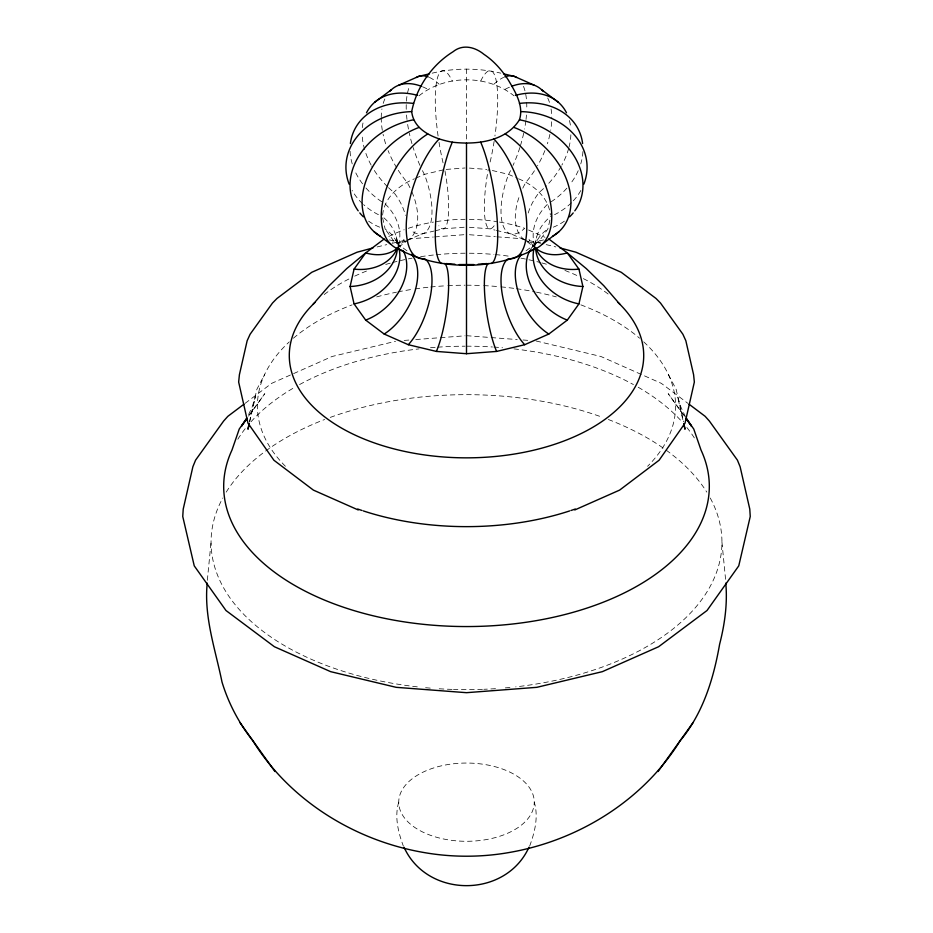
<?xml version="1.0" encoding="UTF-8"?>
<svg xmlns="http://www.w3.org/2000/svg" width="933" height="933" viewBox="0 0 933 933"><rect width="100%" height="100%" fill="white"/><g stroke="black" fill="none" stroke-linecap="round" stroke-linejoin="round"><path stroke-width="0.7" stroke-dasharray="4.67 3.5" d="M207.336 580.314L211.056 542.143M398.741 802.17C394.344 816.76 398.204 832.201 403.336 846.068M249.461 421.786L256.855 389.353L264.529 374.681M249.601 422.124L255.432 396.572L252.132 407.021L247.478 416.899M382.612 215.091C384.174 197.679 399.137 185.037 414.427 178.798M399.196 242.102L398.309 246.009A49.939 39.384 -24.9 0 0 385.166 229.075L382.297 216.491A49.939 40.772 0 0 1 397.481 244.656M534.621 246.02L536.708 236.842M529.921 250.499A49.939 35.314 45 0 1 539.426 240.796L547.834 229.075L550.388 217.89M529.664 846.068C534.796 832.201 538.656 816.76 534.259 802.17A67.759 39.116 0 0 0 432.62 768.291A67.759 39.116 0 0 0 432.62 836.05A67.759 39.116 0 0 0 534.259 802.17M248.493 416.141L264.797 393.679L248.178 416.841M398.613 247.502L400.315 245.134M532.358 247.093L537.233 240.294M419.034 95.796C445.274 74.5 487.726 74.5 513.966 95.796M398.531 247.268L406.158 241.53M245.157 403.301L271.655 383.358L332.09 356.488L395.522 341.315M526.037 250.86L539.426 240.796A68.179 48.213 45 0 0 543.601 239.898M415.675 178.25L424.398 174.389L443.35 169.853M403.243 242.183L405.89 241.017M407.208 240.422L421.763 233.973L433.903 231.081M432.177 73.171C454.534 67.806 478.466 67.806 500.823 73.171M435.256 230.754L443.35 228.818L465.054 227.162M377.119 246.942L386.787 244.633M392.315 243.303L411.651 238.685L433.309 237.04M446.161 169.421L465.042 167.987M434.743 236.924L465.054 234.626M404.176 340.428L409.972 339.985M415.768 339.554L438.965 337.781M440.411 337.676L465.054 335.798M469.404 168.092L486.839 169.421M469.392 227.279L489.65 228.818L495.05 230.113M469.392 234.731L495.365 236.702M496.811 236.819L521.349 238.685L540.685 243.303M466.5 335.693L489.697 337.454M491.143 337.571L517.232 339.554M523.028 339.985L528.824 340.428M492.356 170.506L508.602 174.389L517.325 178.25M496.403 230.428L511.237 233.973L523.145 239.256M546.213 244.633L555.881 246.942M536.078 340.977L600.91 356.488L661.345 383.358L687.843 403.301M518.573 178.798C533.863 185.037 548.826 197.679 550.388 215.091M528.51 229.996L545 237.309M524.463 239.839L529.757 242.183M526.842 241.53L534.469 247.268M406.963 250.86L393.574 240.796L385.166 229.075M684.507 416.141L668.203 393.679L684.822 416.841M532.685 245.134L534.387 247.502M395.767 240.294L400.642 247.093M685.522 416.899L680.868 407.021L677.568 396.572L683.399 422.124M668.471 374.681L676.145 389.353L683.539 421.786M533.804 242.102L534.691 246.009M396.292 236.842L398.379 246.02M721.944 542.143L725.664 580.314M466.5 69.007L466.5 139.262M494.152 225.763A49.939 10.555 -81.2 0 1 484.798 216.934A49.939 10.555 -81.2 0 1 488.297 169.526M480.682 81.054A68.179 14.403 -81.2 0 1 495.691 78.5A68.179 14.403 -81.2 0 1 494.922 136.008M494.128 141.361A68.179 14.403 -81.2 0 1 489.942 162.843M389.399 239.898A68.179 48.213 -45 0 0 393.574 240.796A49.939 35.314 -45 0 1 401.622 248.155M535.519 244.656A49.939 40.772 0 0 1 550.703 216.491M534.796 245.799A49.939 39.384 -24.9 0 1 547.834 203.907M582.915 151.566A68.179 53.776 -24.9 0 1 580.758 163.893M578.227 170.704A68.179 53.776 -24.9 0 1 570.448 183.824M566.879 188.174A68.179 53.776 -24.9 0 1 551.24 201.75M580.862 190.46A68.179 55.665 0 0 1 573.235 200.875M571.393 202.776A68.179 55.665 0 0 1 554.575 214.683M388.828 236.457A116.403 67.199 0 0 1 404.211 229.74M408.304 228.317A116.403 67.199 0 0 1 433.46 222.077M436.376 221.599A116.403 67.199 0 0 1 465.066 219.313M469.381 219.325A116.403 67.199 0 0 1 496.624 221.599M499.54 222.077A116.403 67.199 0 0 1 524.696 228.317A49.939 20.386 -71.6 0 1 502.595 224.037A49.939 20.386 -71.6 0 1 508.602 174.389A68.179 27.838 -71.6 0 0 510.538 170.646M444.959 170.867A49.939 10.555 81.2 0 1 448.155 217.377A49.939 10.555 81.2 0 1 438.848 225.763M523.495 86.372A68.179 27.838 -71.6 0 1 526.76 109.313M526.457 115.016A68.179 27.838 -71.6 0 1 526.025 119.424M525.862 120.765A68.179 27.838 -71.6 0 1 524.544 129.069M523.681 133.279A68.179 27.838 -71.6 0 1 520.264 146.224M519.868 147.507A68.179 27.838 -71.6 0 1 513.01 165.444M493.907 84.215A68.179 27.838 -71.6 0 1 503.633 77.392M379.661 227.174A68.179 53.776 -24.9 0 1 368.605 221.144M388.536 187.685A68.179 48.213 45 0 0 393.574 192.186A49.939 35.314 45 0 1 405.412 215.383M387.557 186.74A68.179 48.213 45 0 1 371.835 166.354M371.136 165.094A68.179 48.213 45 0 1 365.095 151.006M364.698 149.712A68.179 48.213 45 0 1 362.132 134.784M362.307 127.599A68.179 48.213 45 0 1 363.567 120.52M381.76 201.75A68.179 53.776 24.9 0 1 364.278 186.017M362.552 183.824A68.179 53.776 24.9 0 1 354.773 170.704M352.242 163.893A68.179 53.776 24.9 0 1 350.038 148.86M403.989 239.291A49.939 35.314 45 0 1 398.449 247.128M385.166 203.907A49.939 39.384 24.9 0 1 398.204 245.799M378.425 214.683A68.179 55.665 0 0 1 363.567 204.619M362.575 203.709A68.179 55.665 0 0 1 352.138 190.46M413.074 231.932A49.939 20.386 71.6 0 0 431.151 221.016A49.939 20.386 71.6 0 0 424.398 174.389A68.179 27.838 71.6 0 1 422.462 170.646M419.99 165.444A68.179 27.838 71.6 0 1 413.132 147.507M411.954 143.647A68.179 27.838 71.6 0 1 409.319 133.279M408.456 129.069A68.179 27.838 71.6 0 1 407.138 120.765M406.975 119.424A68.179 27.838 71.6 0 1 406.543 115.016M406.24 109.313A68.179 27.838 71.6 0 1 409.505 86.372M429.367 77.392A68.179 27.838 71.6 0 1 439.093 84.215M443.058 162.843A68.179 14.403 81.2 0 1 438.872 141.361M438.078 136.008A68.179 14.403 81.2 0 1 437.309 78.5A68.179 14.403 81.2 0 1 452.318 81.054M540.743 242.079A49.939 28.83 -60 0 1 527.11 241.239M524.673 239.886A49.939 28.83 -60 0 1 520.054 194.426M522.783 188.186A49.939 28.83 -60 0 1 526.037 182.11A68.179 39.361 -60 0 0 536.872 166.844M534.551 247.128A49.939 35.314 -45 0 1 529.011 239.291M528.241 212.992A49.939 35.314 -45 0 1 539.426 192.186A68.179 48.213 -45 0 0 544.464 187.685M398.251 170.284A68.179 39.361 60 0 0 406.963 182.11A49.939 28.83 60 0 1 410.217 188.186M396.828 168.01A68.179 39.361 60 0 1 388.081 150.575M385.632 143.775A68.179 39.361 60 0 1 383.078 134.317M382.32 130.352A68.179 39.361 60 0 1 381.247 119.004M381.235 117.651A68.179 39.361 60 0 1 381.935 108.974M383.218 103.388A68.179 39.361 60 0 1 385.282 98.047M422.509 86.757A68.179 39.361 60 0 1 427.746 89.241M408.327 239.886A49.939 28.83 60 0 1 392.257 242.079M411.919 191.906A49.939 28.83 60 0 1 409.459 239.058M569.433 120.52A68.179 48.213 -45 0 1 570.693 127.599M570.868 134.784A68.179 48.213 -45 0 1 569.013 147.134M568.663 148.429A68.179 48.213 -45 0 1 561.864 165.094M561.165 166.354A68.179 48.213 -45 0 1 545.443 186.74M534.317 247.327A49.939 39.384 24.9 0 1 547.834 229.075M564.395 221.144A68.179 53.776 24.9 0 1 553.339 227.174M547.718 98.047A68.179 39.361 -60 0 1 549.782 103.388M551.065 108.974A68.179 39.361 -60 0 1 551.765 117.651M551.66 121.757A68.179 39.361 -60 0 1 550.68 130.352M549.922 134.317A68.179 39.361 -60 0 1 547.368 143.775M544.919 150.575A68.179 39.361 -60 0 1 537.56 165.677M505.254 89.241A68.179 39.361 -60 0 1 510.491 86.757M710.246 498.035A255.444 147.472 0 0 1 515.692 686.863M509.954 687.469A255.444 147.472 0 0 1 502.735 688.122M495.493 688.671A255.444 147.472 0 0 1 483.865 689.277M482.408 689.335A255.444 147.472 0 0 1 453.496 689.429M452.039 689.382A255.444 147.472 0 0 1 437.507 688.671M430.265 688.122A255.444 147.472 0 0 1 423.046 687.469M417.308 686.863A255.444 147.472 0 0 1 222.754 498.035M226.206 492.123A255.444 147.472 0 0 1 264.436 451.922M265.613 451.047A255.444 147.472 0 0 1 324.649 419.5M330.247 417.401A255.444 147.472 0 0 1 602.753 417.401M608.351 419.5A255.444 147.472 0 0 1 664.996 449.321M666.197 450.184A255.444 147.472 0 0 1 706.794 492.123M643.712 341.863A209.097 120.719 0 0 1 647.584 466.29M285.416 466.29A209.097 120.719 0 0 1 289.288 341.863M293.405 338.212A209.097 120.719 0 0 1 352.114 304.869M376.71 296.904A209.097 120.719 0 0 1 396.467 292.181M397.901 291.889A209.097 120.719 0 0 1 412.386 289.323M415.138 288.903A209.097 120.719 0 0 1 429.192 287.142M430.626 287.002A209.097 120.719 0 0 1 446.406 285.766M447.84 285.685A209.097 120.719 0 0 1 465.077 285.206M466.5 285.206A209.097 120.719 0 0 1 482.279 285.556M483.714 285.615A209.097 120.719 0 0 1 499.528 286.723M500.951 286.863A209.097 120.719 0 0 1 515.074 288.507M516.474 288.705A209.097 120.719 0 0 1 535.099 291.889M536.533 292.181A209.097 120.719 0 0 1 556.29 296.904M580.886 304.869A209.097 120.719 0 0 1 639.595 338.212M324.218 294.536A177.212 102.315 0 0 1 349.618 278.629M354.692 276.145A177.212 102.315 0 0 1 368.092 270.442M385.737 264.459A177.212 102.315 0 0 1 391.114 262.931M392.478 262.57A177.212 102.315 0 0 1 412.071 258.161M420.631 256.703A177.212 102.315 0 0 1 434.731 254.872M436.166 254.721A177.212 102.315 0 0 1 465.066 253.216M469.369 253.228A177.212 102.315 0 0 1 493.965 254.452M495.4 254.581A177.212 102.315 0 0 1 510.981 256.493M520.929 258.161A177.212 102.315 0 0 1 540.522 262.57M541.886 262.931A177.212 102.315 0 0 1 547.263 264.459M564.908 270.442A177.212 102.315 0 0 1 578.308 276.145M583.382 278.629A177.212 102.315 0 0 1 608.783 294.536M237.822 439.245A242.813 140.183 0 0 1 246.149 427.477M250.989 421.786A242.813 140.183 0 0 1 294.805 387.242M299.563 384.571A242.813 140.183 0 0 1 419.069 348.884M430.486 347.729A242.813 140.183 0 0 1 436.247 347.274M437.694 347.169A242.813 140.183 0 0 1 465.066 346.19M466.5 346.178A242.813 140.183 0 0 1 492.426 346.983M493.872 347.076A242.813 140.183 0 0 1 502.514 347.729M513.931 348.884A242.813 140.183 0 0 1 633.437 384.571M638.195 387.242A242.813 140.183 0 0 1 682.011 421.786M686.851 427.477A242.813 140.183 0 0 1 695.178 439.245"/><path stroke-width="1.4" d="M207.219 583.148C203.802 616.888 215.383 649.45 222.007 682.046C228.492 703.365 238.965 723.25 252.82 740.697C289.743 800.456 354.738 840.551 423.419 852.435C451.782 857.474 481.218 857.474 509.581 852.435C578.262 840.551 643.257 800.456 680.18 740.697C703.027 713.372 713.57 678.746 719.623 644.225C724.731 624.317 727.623 603.698 725.781 583.148M248.796 425.518L247.98 429.227L249.274 423.547M548.814 238.988L567.311 252.913L578.938 269.124L582.903 286.513L578.938 303.901L567.311 320.112L548.814 334.037L524.696 344.709L496.624 351.426L466.5 353.712L436.376 351.426L408.304 344.709L384.186 334.037L365.689 320.112L354.062 303.901L350.097 286.513L354.062 269.124L365.689 252.913L384.186 238.988M411.698 111.61C416.48 87.212 431.909 64.832 453.065 51.735C462.71 43.839 475.06 47.012 483.935 54.324C493.895 60.96 501.826 70.033 508.322 80.016C515.214 91.761 524.043 105.826 519.436 119.797C505.721 141.804 475.9 144.965 452.318 142.178C435.548 139.18 413.809 131.133 411.698 111.61A68.179 55.665 0 0 0 349.152 184.163M246.86 417.949L241.519 426.113L246.51 419.162M528.953 847.269C505.744 898.444 427.256 898.444 404.047 847.269M658.08 771.509L693.114 722.527M246.813 418.474L239.256 429.005L231.967 450.079A242.813 140.183 0 0 0 466.5 626.556A242.813 140.183 0 0 0 701.033 450.079L693.744 429.005L686.187 418.474M313.033 304.368L329.139 285.778L346.714 268.599L365.689 252.913A49.939 35.314 45 0 0 397.435 248.05M374.541 102.385L391.417 89.685M244.003 404.164L227.874 416.305L223.593 421.086L195.58 460.144L192.874 466.768L183.218 509.103L182.751 516.497L194.239 565.853L225.973 610.509L274.395 646.732L330.667 671.667L396.187 687.329L466.5 692.683L536.813 687.329L602.333 671.667L658.605 646.732L707.027 610.509L738.761 565.853L750.249 516.497L749.782 509.103L740.126 466.768L737.42 460.144L709.407 421.086L705.126 416.305L688.997 404.164M541.968 244.446L558.937 231.687M398.741 85.218L418.59 76.424L429.46 73.824M534.749 249.099C492.787 270.698 440.213 270.698 398.251 249.099M574.763 509.966L619.617 490.105L659.095 460.237L685.032 423.15L694.35 382.052L693.592 374.681L685.848 340.743L682.886 334.236L660.506 303.05L656.016 298.467L621.238 272.296L575.918 252.213L560.022 247.933M372.978 247.933L357.082 252.213L311.762 272.296L276.984 298.467L272.494 303.05L250.114 334.236L247.152 340.743L239.408 374.681L238.65 382.052L247.968 423.15L273.905 460.237L313.383 490.105L358.237 509.966M473.766 264.552L459.234 264.552M478.128 264.226L486.839 263.561M446.161 263.561L454.872 264.226M503.54 73.824L514.41 76.424L534.259 85.218M541.583 89.685L558.459 102.385M374.063 231.687L391.032 244.446M619.967 304.368L603.861 285.778L586.286 268.599L567.311 252.913A49.939 35.314 -45 0 1 535.565 248.05M686.49 419.162L691.481 426.113L686.14 417.949M239.886 722.527L274.92 771.509M683.726 423.547L685.02 429.227L684.204 425.518M466.5 143.25L466.5 353.712M480.682 142.178A68.179 14.403 81.2 0 1 496.729 214.124A68.179 14.403 81.2 0 1 491.481 263.514M496.624 351.426A49.939 10.555 81.2 0 1 485.183 300.379A49.939 10.555 81.2 0 1 488.297 263.444M424.398 258.593A49.939 20.386 -71.6 0 1 430.405 296.216A49.939 20.386 -71.6 0 1 408.304 344.709M444.703 263.444A49.939 10.555 -81.2 0 1 447.817 300.379A49.939 10.555 -81.2 0 1 436.376 351.426M401.82 250.207A68.179 39.361 -60 0 1 383.218 199.545A68.179 39.361 -60 0 1 427.746 133.99M423.104 258.709A68.179 27.838 -71.6 0 1 407.243 212.899A68.179 27.838 -71.6 0 1 439.093 139.017M411.383 254.312A49.939 28.83 -60 0 1 414.112 293.988A49.939 28.83 -60 0 1 384.186 334.037M441.519 263.514A68.179 14.403 -81.2 0 1 436.271 214.124A68.179 14.403 -81.2 0 1 452.318 142.178M363.404 216.829A68.179 53.776 -24.9 0 1 359.8 212.934M358.19 210.835A68.179 53.776 -24.9 0 1 413.564 119.797M380.524 236.329A68.179 48.213 -45 0 1 365.888 181.095A68.179 48.213 -45 0 1 419.034 127.436M403.079 250.499A49.939 35.314 -45 0 1 365.689 320.112M521.302 111.61A68.179 55.665 0 0 1 583.848 184.163M519.436 103.423A68.179 53.776 -24.9 0 1 582.612 143.53M582.903 286.513A49.939 40.772 0 0 1 535.53 247.28M578.938 269.124A49.939 39.384 -24.9 0 1 536.218 249.333M515.389 95.376A68.179 48.213 -45 0 1 566.506 112.8M504.8 76.903A68.179 27.838 -71.6 0 1 516.625 77.462M398.997 248.563A49.939 39.384 -24.9 0 1 354.062 303.901M350.388 143.53A68.179 53.776 24.9 0 1 413.564 103.423M366.494 112.8A68.179 48.213 45 0 1 417.611 95.376M396.782 249.333A49.939 39.384 24.9 0 1 354.062 269.124M397.47 247.28A49.939 40.772 0 0 1 350.097 286.513M416.375 77.462A68.179 27.838 71.6 0 1 428.2 76.903M389.644 91.469A68.179 39.361 60 0 1 421.203 86.244M493.907 139.017A68.179 27.838 71.6 0 1 525.757 212.899A68.179 27.838 71.6 0 1 509.896 258.709M524.696 344.709A49.939 20.386 71.6 0 1 502.595 296.216A49.939 20.386 71.6 0 1 508.602 258.593M505.254 133.99A68.179 39.361 60 0 1 549.782 199.545A68.179 39.361 60 0 1 531.18 250.207M548.814 334.037A49.939 28.83 60 0 1 518.888 293.988A49.939 28.83 60 0 1 521.617 254.312M519.436 119.797A68.179 53.776 24.9 0 1 574.81 210.835M573.2 212.934A68.179 53.776 24.9 0 1 569.596 216.829M578.938 303.901A49.939 39.384 24.9 0 1 534.003 248.563M511.797 86.244A68.179 39.361 -60 0 1 543.356 91.469M513.966 127.436A68.179 48.213 45 0 1 567.112 181.095A68.179 48.213 45 0 1 552.476 236.329M567.311 320.112A49.939 35.314 45 0 1 529.921 250.499M618.101 302.549A177.212 102.315 0 0 1 581.352 433.448A177.212 102.315 0 0 1 351.648 433.448A177.212 102.315 0 0 1 314.899 302.549M575.288 509.021A209.097 120.719 0 0 1 571.043 510.468M569.736 510.899A209.097 120.719 0 0 1 363.264 510.899M361.957 510.468A209.097 120.719 0 0 1 357.712 509.021"/></g></svg>
